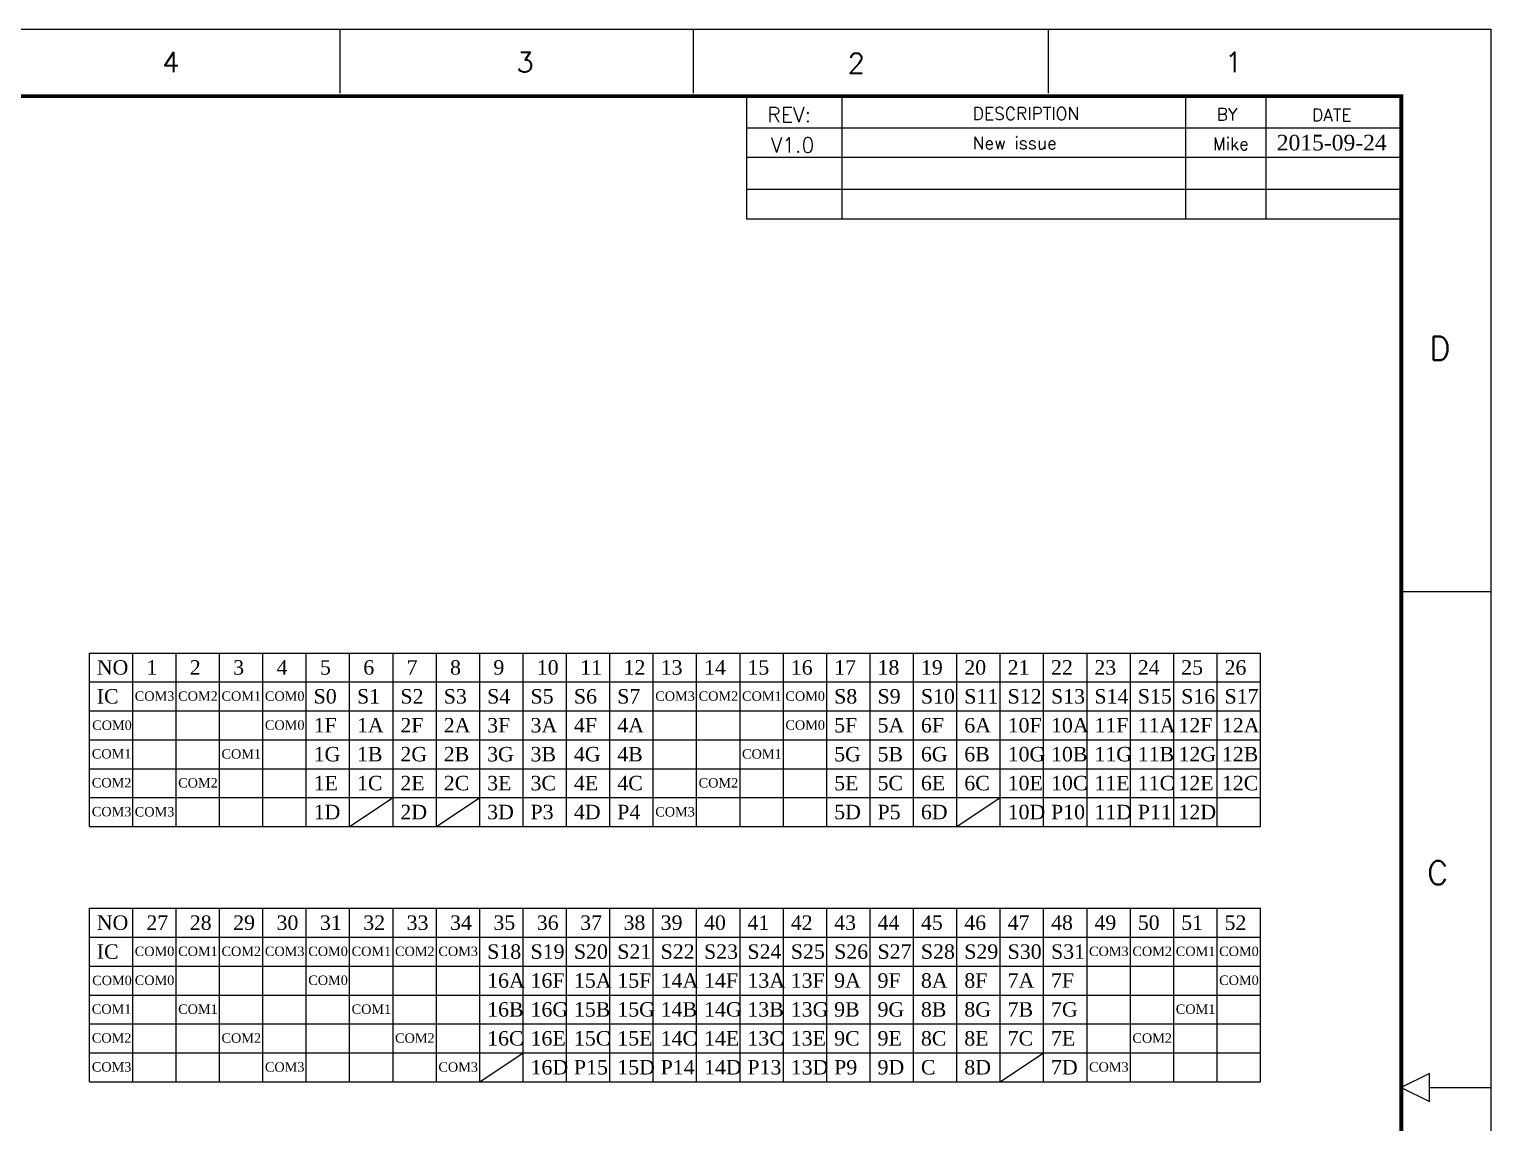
# Model space of a CAD drawing. Header units: millimetres. Extents: x 455 to 3181, y 44 to 381.
# Drawn here: x 2277.1 to 2509.6, y 207.1 to 381.1 of the extents above; entities that cross this region are included whole.
import ezdxf

# ---------------------------------------------------------------- set-up
doc = ezdxf.new("R2010")
doc.units = ezdxf.units.MM
doc.layers.add('BZ', color=67, linetype='Continuous')
doc.layers.add('SPEC', color=2, linetype='Continuous')
doc.styles.add('ROMANS', font='romans.shx', dxfattribs={"width": 0.8})

msp = doc.modelspace()

# ---------------------------------------------------------------- linework, layer by layer
at = {"layer": 'BZ'}
for p, q in [((2286.661, 281.858), (2472.961, 281.858)), ((2286.661, 254.258), (2286.661, 281.858)), ((2293.561, 254.258), (2293.561, 281.858)), ((2300.461, 254.258), (2300.461, 281.858)), ((2307.361, 254.258), (2307.361, 281.858)), ((2314.261, 254.258), (2314.261, 281.858)), ((2321.161, 254.258), (2321.161, 281.858)), ((2328.061, 254.258), (2328.061, 281.858)), ((2334.961, 254.258), (2334.961, 281.858)), ((2341.861, 254.258), (2341.861, 281.858)), ((2348.761, 254.258), (2348.761, 281.858)), ((2355.661, 254.258), (2355.661, 281.858)), ((2362.561, 254.258), (2362.561, 281.858)), ((2369.461, 254.258), (2369.461, 281.858)), ((2376.361, 254.258), (2376.361, 281.858)), ((2383.261, 254.258), (2383.261, 281.858)), ((2390.161, 254.258), (2390.161, 281.858)), ((2397.061, 254.258), (2397.061, 281.858)), ((2403.961, 254.258), (2403.961, 281.858)), ((2410.861, 254.258), (2410.861, 281.858)), ((2417.761, 254.258), (2417.761, 281.858)), ((2424.661, 254.258), (2424.661, 281.858)), ((2431.561, 254.258), (2431.561, 281.858)), ((2438.461, 254.258), (2438.461, 281.858)), ((2445.361, 254.258), (2445.361, 281.858)), ((2452.261, 254.258), (2452.261, 281.858)), ((2459.161, 254.258), (2459.161, 281.858)), ((2466.061, 254.258), (2466.061, 281.858)), ((2472.961, 254.258), (2472.961, 281.858)), ((2286.661, 277.258), (2472.961, 277.258)), ((2286.661, 272.658), (2472.961, 272.658)), ((2286.661, 268.058), (2472.961, 268.058)), ((2286.661, 263.458), (2472.961, 263.458)), ((2286.661, 258.858), (2472.961, 258.858)), ((2328.061, 254.258), (2334.961, 258.858)), ((2341.861, 254.258), (2348.761, 258.858)), ((2424.661, 254.258), (2431.561, 258.858)), ((2286.661, 254.258), (2472.961, 254.258)), ((2286.661, 241.262), (2472.961, 241.262)), ((2286.661, 213.662), (2286.661, 241.262)), ((2293.561, 213.662), (2293.561, 241.262)), ((2300.461, 213.662), (2300.461, 241.262)), ((2307.361, 213.662), (2307.361, 241.262)), ((2314.261, 213.662), (2314.261, 241.262)), ((2321.161, 213.662), (2321.161, 241.262)), ((2328.061, 213.662), (2328.061, 241.262)), ((2334.961, 213.662), (2334.961, 241.262)), ((2341.861, 213.662), (2341.861, 241.262)), ((2348.761, 213.662), (2348.761, 241.262)), ((2355.661, 213.662), (2355.661, 241.262)), ((2362.561, 213.662), (2362.561, 241.262)), ((2369.461, 213.662), (2369.461, 241.262)), ((2376.361, 213.662), (2376.361, 241.262)), ((2383.261, 213.662), (2383.261, 241.262)), ((2390.161, 213.662), (2390.161, 241.262)), ((2397.061, 213.662), (2397.061, 241.262)), ((2403.961, 213.662), (2403.961, 241.262)), ((2410.861, 213.662), (2410.861, 241.262)), ((2417.761, 213.662), (2417.761, 241.262)), ((2424.661, 213.662), (2424.661, 241.262)), ((2431.561, 213.662), (2431.561, 241.262)), ((2438.461, 213.662), (2438.461, 241.262)), ((2445.361, 213.662), (2445.361, 241.262)), ((2452.261, 213.662), (2452.261, 241.262)), ((2459.161, 213.662), (2459.161, 241.262)), ((2466.061, 213.662), (2466.061, 241.262)), ((2472.961, 213.662), (2472.961, 241.262)), ((2286.661, 236.662), (2472.961, 236.662)), ((2286.661, 232.062), (2472.961, 232.062)), ((2286.661, 227.462), (2472.961, 227.462)), ((2286.661, 222.862), (2472.961, 222.862)), ((2286.661, 218.262), (2472.961, 218.262)), ((2348.761, 213.662), (2355.661, 218.262)), ((2431.561, 213.662), (2438.461, 218.262)), ((2286.661, 213.662), (2472.961, 213.662))]:
    msp.add_line(p, q, dxfattribs=at)
at = {"layer": 'SPEC', "color": 0}
for p, q in [((2033.572, 381.072), (2509.587, 381.072)), ((2326.522, 381.072), (2326.522, 370.893)), ((2382.691, 381.072), (2382.691, 370.893)), ((2439.194, 381.072), (2439.194, 370.893)), ((2509.587, 381.072), (2509.587, 44.487)), ((2495.354, 291.654), (2509.587, 291.654)), ((2499.848, 215.006), (2495.354, 212.759)), ((2499.848, 215.006), (2495.354, 212.759)), ((2499.848, 210.511), (2499.848, 215.006)), ((2499.848, 210.511), (2499.848, 215.006)), ((2495.354, 212.759), (2499.848, 210.511)), ((2495.354, 212.759), (2499.848, 210.511)), ((2499.848, 212.759), (2509.587, 212.759))]:
    msp.add_line(p, q, dxfattribs=at)
at = {"layer": 'SPEC', "color": 7}
for p, q in [((2391.267, 350.885), (2391.267, 370.43)), ((2391.267, 360.861), (2391.267, 370.43)), ((2406.401, 350.885), (2406.401, 370.43)), ((2406.401, 360.861), (2406.401, 370.43)), ((2461.049, 370.43), (2461.049, 350.885)), ((2473.81, 370.43), (2473.81, 350.885)), ((2495.354, 365.341), (2391.267, 365.341)), ((2495.354, 365.341), (2391.267, 365.341)), ((2495.354, 360.658), (2391.267, 360.658)), ((2495.354, 360.658), (2391.267, 360.658)), ((2495.354, 355.568), (2391.267, 355.568)), ((2495.354, 355.568), (2391.267, 355.568)), ((2495.354, 350.885), (2391.267, 350.885)), ((2495.354, 350.885), (2391.267, 350.885))]:
    msp.add_line(p, q, dxfattribs=at)
at = {"layer": 'SPEC', "color": 0, "const_width": 0.625}
msp.add_lwpolyline([(2495.354, 370.43), (2045.557, 370.43), (2045.557, 55.128), (2495.354, 55.128), (2495.354, 370.43)], dxfattribs=at)

# ---------------------------------------------------------------- texts
at = {"linetype": 'ByBlock', "insert": (2475.545, 364.278), "char_height": 2.48123, "width": 18.17678, "attachment_point": 1}
msp.add_mtext('{\\fTimes New Roman|b0|i0|c186|p18;201\\fTimes New Roman|b0|i0|c0|p18;5\\fTimes New Roman|b0|i0|c186|p18;-\\fTimes New Roman|b0|i0|c0|p18;09\\fTimes New Roman|b0|i0|c186|p18;-\\fTimes New Roman|b0|i0|c0|p18;24}', dxfattribs=at)
at = {"layer": 'BZ', "width": 2.56528, "attachment_point": 1}
for s, insert, char_height in [('{\\fTimes New Roman|b0|i0|c0|p18;NO}', (2287.837, 280.72), 2.3), ('{\\fTimes New Roman|b0|i0|c0|p18;1}', (2295.732, 280.72), 2.3), ('{\\fTimes New Roman|b0|i0|c0|p18;2}', (2302.632, 280.72), 2.3), ('{\\fTimes New Roman|b0|i0|c0|p18;3}', (2309.532, 280.72), 2.3), ('{\\fTimes New Roman|b0|i0|c0|p18;4}', (2316.432, 280.72), 2.3), ('{\\fTimes New Roman|b0|i0|c0|p18;5}', (2323.332, 280.72), 2.3), ('{\\fTimes New Roman|b0|i0|c0|p18;6}', (2330.232, 280.72), 2.3), ('{\\fTimes New Roman|b0|i0|c0|p18;7}', (2337.132, 280.72), 2.3), ('{\\fTimes New Roman|b0|i0|c0|p18;8}', (2344.032, 280.72), 2.3), ('{\\fTimes New Roman|b0|i0|c0|p18;9}', (2350.932, 280.72), 2.3), ('{\\fTimes New Roman|b0|i0|c0|p18;10}', (2357.832, 280.72), 2.3), ('{\\fTimes New Roman|b0|i0|c0|p18;11}', (2364.732, 280.72), 2.3), ('{\\fTimes New Roman|b0|i0|c0|p18;12}', (2371.632, 280.72), 2.3), ('{\\fTimes New Roman|b0|i0|c0|p18;13}', (2377.537, 280.72), 2.3), ('{\\fTimes New Roman|b0|i0|c0|p18;14}', (2384.437, 280.72), 2.3), ('{\\fTimes New Roman|b0|i0|c0|p18;15}', (2391.337, 280.72), 2.3), ('{\\fTimes New Roman|b0|i0|c0|p18;16}', (2398.237, 280.72), 2.3), ('{\\fTimes New Roman|b0|i0|c0|p18;17}', (2405.137, 280.72), 2.3), ('{\\fTimes New Roman|b0|i0|c0|p18;18}', (2412.037, 280.72), 2.3), ('{\\fTimes New Roman|b0|i0|c0|p18;19}', (2418.937, 280.72), 2.3), ('{\\fTimes New Roman|b0|i0|c0|p18;20}', (2425.837, 280.72), 2.3), ('{\\fTimes New Roman|b0|i0|c0|p18;21}', (2432.737, 280.72), 2.3), ('{\\fTimes New Roman|b0|i0|c0|p18;22}', (2439.637, 280.72), 2.3), ('{\\fTimes New Roman|b0|i0|c0|p18;23}', (2446.537, 280.72), 2.3), ('{\\fTimes New Roman|b0|i0|c0|p18;24}', (2453.437, 280.72), 2.3), ('{\\fTimes New Roman|b0|i0|c0|p18;25}', (2460.337, 280.72), 2.3), ('{\\fTimes New Roman|b0|i0|c0|p18;26}', (2467.237, 280.72), 2.3), ('{\\fTimes New Roman|b0|i0|c0|p18;IC}', (2287.837, 276.12), 2.3), ('{\\fTimes New Roman|b0|i0|c0|p18;COM3}', (2293.882, 275.76), 1.5), ('{\\fTimes New Roman|b0|i0|c0|p18;COM2}', (2300.782, 275.76), 1.5), ('{\\fTimes New Roman|b0|i0|c0|p18;COM1}', (2307.682, 275.76), 1.5), ('{\\fTimes New Roman|b0|i0|c0|p18;COM0}', (2314.582, 275.76), 1.5), ('{\\fTimes New Roman|b0|i0|c0|p18;S0}', (2322.337, 276.12), 2.3), ('{\\fTimes New Roman|b0|i0|c0|p18;S1}', (2329.237, 276.12), 2.3), ('{\\fTimes New Roman|b0|i0|c0|p18;S2}', (2336.137, 276.12), 2.3), ('{\\fTimes New Roman|b0|i0|c0|p18;S3}', (2343.037, 276.12), 2.3), ('{\\fTimes New Roman|b0|i0|c0|p18;S4}', (2349.937, 276.12), 2.3), ('{\\fTimes New Roman|b0|i0|c0|p18;S5}', (2356.837, 276.12), 2.3), ('{\\fTimes New Roman|b0|i0|c0|p18;S6}', (2363.737, 276.12), 2.3), ('{\\fTimes New Roman|b0|i0|c0|p18;S7}', (2370.637, 276.12), 2.3), ('{\\fTimes New Roman|b0|i0|c0|p18;COM3}', (2376.682, 275.76), 1.5), ('{\\fTimes New Roman|b0|i0|c0|p18;COM2}', (2383.582, 275.76), 1.5), ('{\\fTimes New Roman|b0|i0|c0|p18;COM1}', (2390.482, 275.76), 1.5), ('{\\fTimes New Roman|b0|i0|c0|p18;COM0}', (2397.382, 275.76), 1.5), ('{\\fTimes New Roman|b0|i0|c0|p18;S8}', (2405.137, 276.12), 2.3), ('{\\fTimes New Roman|b0|i0|c0|p18;S9}', (2412.037, 276.12), 2.3), ('{\\fTimes New Roman|b0|i0|c0|p18;S10}', (2418.937, 276.12), 2.3), ('{\\fTimes New Roman|b0|i0|c0|p18;S11}', (2425.837, 276.12), 2.3), ('{\\fTimes New Roman|b0|i0|c0|p18;S12}', (2432.737, 276.12), 2.3), ('{\\fTimes New Roman|b0|i0|c0|p18;S13}', (2439.637, 276.12), 2.3), ('{\\fTimes New Roman|b0|i0|c0|p18;S14}', (2446.537, 276.12), 2.3), ('{\\fTimes New Roman|b0|i0|c0|p18;S15}', (2453.437, 276.12), 2.3), ('{\\fTimes New Roman|b0|i0|c0|p18;S16}', (2460.337, 276.12), 2.3), ('{\\fTimes New Roman|b0|i0|c0|p18;S17}', (2467.237, 276.12), 2.3), ('{\\fTimes New Roman|b0|i0|c0|p18;COM0}', (2287.11, 271.126), 1.5), ('{\\fTimes New Roman|b0|i0|c0|p18;COM0}', (2314.582, 271.16), 1.5), ('{\\fTimes New Roman|b0|i0|c0|p18;1F}', (2322.337, 271.52), 2.3), ('{\\fTimes New Roman|b0|i0|c0|p18;1A}', (2329.237, 271.52), 2.3), ('{\\fTimes New Roman|b0|i0|c0|p18;2F}', (2336.137, 271.52), 2.3), ('{\\fTimes New Roman|b0|i0|c0|p18;2A}', (2343.037, 271.52), 2.3), ('{\\fTimes New Roman|b0|i0|c0|p18;3F}', (2349.937, 271.52), 2.3), ('{\\fTimes New Roman|b0|i0|c0|p18;3A}', (2356.837, 271.52), 2.3), ('{\\fTimes New Roman|b0|i0|c0|p18;4F}', (2363.737, 271.52), 2.3), ('{\\fTimes New Roman|b0|i0|c0|p18;4A}', (2370.637, 271.52), 2.3), ('{\\fTimes New Roman|b0|i0|c0|p18;COM0}', (2397.382, 271.16), 1.5), ('{\\fTimes New Roman|b0|i0|c0|p18;5F}', (2405.137, 271.52), 2.3), ('{\\fTimes New Roman|b0|i0|c0|p18;5A}', (2412.037, 271.52), 2.3), ('{\\fTimes New Roman|b0|i0|c0|p18;6F}', (2418.937, 271.52), 2.3), ('{\\fTimes New Roman|b0|i0|c0|p18;6A}', (2425.837, 271.52), 2.3), ('{\\fTimes New Roman|b0|i0|c0|p18;10F}', (2432.737, 271.52), 2.3), ('{\\fTimes New Roman|b0|i0|c0|p18;10A}', (2439.637, 271.52), 2.3), ('{\\fTimes New Roman|b0|i0|c0|p18;11F}', (2446.537, 271.52), 2.3), ('{\\fTimes New Roman|b0|i0|c0|p18;11A}', (2453.437, 271.52), 2.3), ('{\\fTimes New Roman|b0|i0|c0|p18;12F}', (2459.911, 271.52), 2.3), ('{\\fTimes New Roman|b0|i0|c0|p18;12A}', (2466.811, 271.52), 2.3), ('{\\fTimes New Roman|b0|i0|c0|p18;COM1}', (2287.049, 266.583), 1.5), ('{\\fTimes New Roman|b0|i0|c0|p18;COM1}', (2307.682, 266.56), 1.5), ('{\\fTimes New Roman|b0|i0|c0|p18;1G}', (2322.337, 266.92), 2.3), ('{\\fTimes New Roman|b0|i0|c0|p18;1B}', (2329.237, 266.92), 2.3), ('{\\fTimes New Roman|b0|i0|c0|p18;2G}', (2336.137, 266.92), 2.3), ('{\\fTimes New Roman|b0|i0|c0|p18;2B}', (2343.037, 266.92), 2.3), ('{\\fTimes New Roman|b0|i0|c0|p18;3G}', (2349.937, 266.92), 2.3), ('{\\fTimes New Roman|b0|i0|c0|p18;3B}', (2356.837, 266.92), 2.3), ('{\\fTimes New Roman|b0|i0|c0|p18;4G}', (2363.737, 266.92), 2.3), ('{\\fTimes New Roman|b0|i0|c0|p18;4B}', (2370.637, 266.92), 2.3), ('{\\fTimes New Roman|b0|i0|c0|p18;COM1}', (2390.482, 266.56), 1.5), ('{\\fTimes New Roman|b0|i0|c0|p18;5G}', (2405.137, 266.92), 2.3), ('{\\fTimes New Roman|b0|i0|c0|p18;5B}', (2412.037, 266.92), 2.3), ('{\\fTimes New Roman|b0|i0|c0|p18;6G}', (2418.937, 266.92), 2.3), ('{\\fTimes New Roman|b0|i0|c0|p18;6B}', (2425.837, 266.92), 2.3), ('{\\fTimes New Roman|b0|i0|c0|p18;10G}', (2432.737, 266.92), 2.3), ('{\\fTimes New Roman|b0|i0|c0|p18;10B}', (2439.637, 266.92), 2.3), ('{\\fTimes New Roman|b0|i0|c0|p18;11G}', (2446.537, 266.92), 2.3), ('{\\fTimes New Roman|b0|i0|c0|p18;11B}', (2453.437, 266.92), 2.3), ('{\\fTimes New Roman|b0|i0|c0|p18;12G}', (2459.911, 266.92), 2.3), ('{\\fTimes New Roman|b0|i0|c0|p18;12B}', (2466.811, 266.92), 2.3), ('{\\fTimes New Roman|b0|i0|c0|p18;COM2}', (2287.049, 261.983), 1.5), ('{\\fTimes New Roman|b0|i0|c0|p18;COM2}', (2300.782, 261.96), 1.5), ('{\\fTimes New Roman|b0|i0|c0|p18;1E}', (2322.337, 262.32), 2.3), ('{\\fTimes New Roman|b0|i0|c0|p18;1C}', (2329.237, 262.32), 2.3), ('{\\fTimes New Roman|b0|i0|c0|p18;2E}', (2336.137, 262.32), 2.3), ('{\\fTimes New Roman|b0|i0|c0|p18;2C}', (2343.037, 262.32), 2.3), ('{\\fTimes New Roman|b0|i0|c0|p18;3E}', (2349.937, 262.32), 2.3), ('{\\fTimes New Roman|b0|i0|c0|p18;3C}', (2356.837, 262.32), 2.3), ('{\\fTimes New Roman|b0|i0|c0|p18;4E}', (2363.737, 262.32), 2.3), ('{\\fTimes New Roman|b0|i0|c0|p18;4C}', (2370.637, 262.32), 2.3), ('{\\fTimes New Roman|b0|i0|c0|p18;COM2}', (2383.582, 261.96), 1.5), ('{\\fTimes New Roman|b0|i0|c0|p18;5E}', (2405.137, 262.32), 2.3), ('{\\fTimes New Roman|b0|i0|c0|p18;5C}', (2412.037, 262.32), 2.3), ('{\\fTimes New Roman|b0|i0|c0|p18;6E}', (2418.937, 262.32), 2.3), ('{\\fTimes New Roman|b0|i0|c0|p18;6C}', (2425.837, 262.32), 2.3), ('{\\fTimes New Roman|b0|i0|c0|p18;10E}', (2432.737, 262.32), 2.3), ('{\\fTimes New Roman|b0|i0|c0|p18;10C}', (2439.637, 262.32), 2.3), ('{\\fTimes New Roman|b0|i0|c0|p18;11E}', (2446.537, 262.32), 2.3), ('{\\fTimes New Roman|b0|i0|c0|p18;11C}', (2453.437, 262.32), 2.3), ('{\\fTimes New Roman|b0|i0|c0|p18;12E}', (2459.911, 262.32), 2.3), ('{\\fTimes New Roman|b0|i0|c0|p18;12C}', (2466.811, 262.32), 2.3), ('{\\fTimes New Roman|b0|i0|c0|p18;COM3}', (2287.049, 257.383), 1.5), ('{\\fTimes New Roman|b0|i0|c0|p18;COM3}', (2293.882, 257.36), 1.5), ('{\\fTimes New Roman|b0|i0|c0|p18;1D}', (2322.337, 257.72), 2.3), ('{\\fTimes New Roman|b0|i0|c0|p18;2D}', (2336.137, 257.72), 2.3), ('{\\fTimes New Roman|b0|i0|c0|p18;3D}', (2349.937, 257.72), 2.3), ('{\\fTimes New Roman|b0|i0|c0|p18;P3}', (2356.837, 257.72), 2.3), ('{\\fTimes New Roman|b0|i0|c0|p18;4D}', (2363.737, 257.72), 2.3), ('{\\fTimes New Roman|b0|i0|c0|p18;P4}', (2370.637, 257.72), 2.3), ('{\\fTimes New Roman|b0|i0|c0|p18;COM3}', (2376.682, 257.36), 1.5), ('{\\fTimes New Roman|b0|i0|c0|p18;5D}', (2405.137, 257.72), 2.3), ('{\\fTimes New Roman|b0|i0|c0|p18;P5}', (2412.037, 257.72), 2.3), ('{\\fTimes New Roman|b0|i0|c0|p18;6D}', (2418.937, 257.72), 2.3), ('{\\fTimes New Roman|b0|i0|c0|p18;10D}', (2432.737, 257.72), 2.3), ('{\\fTimes New Roman|b0|i0|c0|p18;P10}', (2439.637, 257.72), 2.3), ('{\\fTimes New Roman|b0|i0|c0|p18;11D}', (2446.537, 257.72), 2.3), ('{\\fTimes New Roman|b0|i0|c0|p18;P11}', (2453.437, 257.72), 2.3), ('{\\fTimes New Roman|b0|i0|c0|p18;12D}', (2459.911, 257.72), 2.3), ('{\\fTimes New Roman|b0|i0|c0|p18;NO}', (2287.837, 240.124), 2.3), ('{\\fTimes New Roman|b0|i0|c0|p18;27}', (2295.732, 240.124), 2.3), ('{\\fTimes New Roman|b0|i0|c0|p18;28}', (2302.632, 240.124), 2.3), ('{\\fTimes New Roman|b0|i0|c0|p18;29}', (2309.532, 240.124), 2.3), ('{\\fTimes New Roman|b0|i0|c0|p18;30}', (2316.432, 240.124), 2.3), ('{\\fTimes New Roman|b0|i0|c0|p18;31}', (2323.332, 240.124), 2.3), ('{\\fTimes New Roman|b0|i0|c0|p18;32}', (2330.232, 240.124), 2.3), ('{\\fTimes New Roman|b0|i0|c0|p18;33}', (2337.132, 240.124), 2.3), ('{\\fTimes New Roman|b0|i0|c0|p18;34}', (2344.032, 240.124), 2.3), ('{\\fTimes New Roman|b0|i0|c0|p18;35}', (2350.932, 240.124), 2.3), ('{\\fTimes New Roman|b0|i0|c0|p18;36}', (2357.832, 240.124), 2.3), ('{\\fTimes New Roman|b0|i0|c0|p18;37}', (2364.732, 240.124), 2.3), ('{\\fTimes New Roman|b0|i0|c0|p18;38}', (2371.632, 240.124), 2.3), ('{\\fTimes New Roman|b0|i0|c0|p18;39}', (2377.537, 240.124), 2.3), ('{\\fTimes New Roman|b0|i0|c0|p18;40}', (2384.437, 240.124), 2.3), ('{\\fTimes New Roman|b0|i0|c0|p18;41}', (2391.337, 240.124), 2.3), ('{\\fTimes New Roman|b0|i0|c0|p18;42}', (2398.237, 240.124), 2.3), ('{\\fTimes New Roman|b0|i0|c0|p18;43}', (2405.137, 240.124), 2.3), ('{\\fTimes New Roman|b0|i0|c0|p18;44}', (2412.037, 240.124), 2.3), ('{\\fTimes New Roman|b0|i0|c0|p18;45}', (2418.937, 240.124), 2.3), ('{\\fTimes New Roman|b0|i0|c0|p18;46}', (2425.837, 240.124), 2.3), ('{\\fTimes New Roman|b0|i0|c0|p18;47}', (2432.737, 240.124), 2.3), ('{\\fTimes New Roman|b0|i0|c0|p18;48}', (2439.637, 240.124), 2.3), ('{\\fTimes New Roman|b0|i0|c0|p18;49}', (2446.537, 240.124), 2.3), ('{\\fTimes New Roman|b0|i0|c0|p18;50}', (2453.437, 240.124), 2.3), ('{\\fTimes New Roman|b0|i0|c0|p18;51}', (2460.337, 240.124), 2.3), ('{\\fTimes New Roman|b0|i0|c0|p18;52}', (2467.237, 240.124), 2.3), ('{\\fTimes New Roman|b0|i0|c0|p18;IC}', (2287.837, 235.524), 2.3), ('{\\fTimes New Roman|b0|i0|c0|p18;COM0}', (2293.882, 235.165), 1.5), ('{\\fTimes New Roman|b0|i0|c0|p18;COM1}', (2300.782, 235.165), 1.5), ('{\\fTimes New Roman|b0|i0|c0|p18;COM2}', (2307.682, 235.165), 1.5), ('{\\fTimes New Roman|b0|i0|c0|p18;COM3}', (2314.582, 235.165), 1.5), ('{\\fTimes New Roman|b0|i0|c0|p18;COM0}', (2321.482, 235.165), 1.5), ('{\\fTimes New Roman|b0|i0|c0|p18;COM1}', (2328.382, 235.165), 1.5), ('{\\fTimes New Roman|b0|i0|c0|p18;COM2}', (2335.282, 235.165), 1.5), ('{\\fTimes New Roman|b0|i0|c0|p18;COM3}', (2342.182, 235.165), 1.5), ('{\\fTimes New Roman|b0|i0|c0|p18;S18}', (2349.937, 235.524), 2.3), ('{\\fTimes New Roman|b0|i0|c0|p18;S19}', (2356.837, 235.524), 2.3), ('{\\fTimes New Roman|b0|i0|c0|p18;S20}', (2363.737, 235.524), 2.3), ('{\\fTimes New Roman|b0|i0|c0|p18;S21}', (2370.637, 235.524), 2.3), ('{\\fTimes New Roman|b0|i0|c0|p18;S22}', (2377.537, 235.524), 2.3), ('{\\fTimes New Roman|b0|i0|c0|p18;S23}', (2384.437, 235.524), 2.3), ('{\\fTimes New Roman|b0|i0|c0|p18;S24}', (2391.337, 235.524), 2.3), ('{\\fTimes New Roman|b0|i0|c0|p18;S25}', (2398.237, 235.524), 2.3), ('{\\fTimes New Roman|b0|i0|c0|p18;S26}', (2405.137, 235.524), 2.3), ('{\\fTimes New Roman|b0|i0|c0|p18;S27}', (2412.037, 235.524), 2.3), ('{\\fTimes New Roman|b0|i0|c0|p18;S28}', (2418.937, 235.524), 2.3), ('{\\fTimes New Roman|b0|i0|c0|p18;S29}', (2425.837, 235.524), 2.3), ('{\\fTimes New Roman|b0|i0|c0|p18;S30}', (2432.737, 235.524), 2.3), ('{\\fTimes New Roman|b0|i0|c0|p18;S31}', (2439.637, 235.524), 2.3), ('{\\fTimes New Roman|b0|i0|c0|p18;COM3}', (2445.682, 235.165), 1.5), ('{\\fTimes New Roman|b0|i0|c0|p18;COM2}', (2452.582, 235.165), 1.5), ('{\\fTimes New Roman|b0|i0|c0|p18;COM1}', (2459.482, 235.165), 1.5), ('{\\fTimes New Roman|b0|i0|c0|p18;COM0}', (2466.382, 235.165), 1.5), ('{\\fTimes New Roman|b0|i0|c0|p18;COM0}', (2287.11, 230.531), 1.5), ('{\\fTimes New Roman|b0|i0|c0|p18;COM0}', (2293.882, 230.565), 1.5), ('{\\fTimes New Roman|b0|i0|c0|p18;COM0}', (2321.482, 230.565), 1.5), ('{\\fTimes New Roman|b0|i0|c0|p18;16A}', (2349.937, 230.924), 2.3), ('{\\fTimes New Roman|b0|i0|c0|p18;16F}', (2356.837, 230.924), 2.3), ('{\\fTimes New Roman|b0|i0|c0|p18;15A}', (2363.737, 230.924), 2.3), ('{\\fTimes New Roman|b0|i0|c0|p18;15F}', (2370.637, 230.924), 2.3), ('{\\fTimes New Roman|b0|i0|c0|p18;14A}', (2377.537, 230.924), 2.3), ('{\\fTimes New Roman|b0|i0|c0|p18;14F}', (2384.437, 230.924), 2.3), ('{\\fTimes New Roman|b0|i0|c0|p18;13A}', (2391.337, 230.924), 2.3), ('{\\fTimes New Roman|b0|i0|c0|p18;13F}', (2398.237, 230.924), 2.3), ('{\\fTimes New Roman|b0|i0|c0|p18;9A}', (2405.137, 230.924), 2.3), ('{\\fTimes New Roman|b0|i0|c0|p18;9F}', (2412.037, 230.924), 2.3), ('{\\fTimes New Roman|b0|i0|c0|p18;8A}', (2418.937, 230.924), 2.3), ('{\\fTimes New Roman|b0|i0|c0|p18;8F}', (2425.837, 230.924), 2.3), ('{\\fTimes New Roman|b0|i0|c0|p18;7A}', (2432.737, 230.924), 2.3), ('{\\fTimes New Roman|b0|i0|c0|p18;7F}', (2439.637, 230.924), 2.3), ('{\\fTimes New Roman|b0|i0|c0|p18;COM0}', (2466.382, 230.565), 1.5), ('{\\fTimes New Roman|b0|i0|c0|p18;COM1}', (2287.049, 225.987), 1.5), ('{\\fTimes New Roman|b0|i0|c0|p18;COM1}', (2300.782, 225.965), 1.5), ('{\\fTimes New Roman|b0|i0|c0|p18;COM1}', (2328.382, 225.965), 1.5), ('{\\fTimes New Roman|b0|i0|c0|p18;16B}', (2349.937, 226.324), 2.3), ('{\\fTimes New Roman|b0|i0|c0|p18;16G}', (2356.837, 226.324), 2.3), ('{\\fTimes New Roman|b0|i0|c0|p18;15B}', (2363.737, 226.324), 2.3), ('{\\fTimes New Roman|b0|i0|c0|p18;15G}', (2370.637, 226.324), 2.3), ('{\\fTimes New Roman|b0|i0|c0|p18;14B}', (2377.537, 226.324), 2.3), ('{\\fTimes New Roman|b0|i0|c0|p18;14G}', (2384.437, 226.324), 2.3), ('{\\fTimes New Roman|b0|i0|c0|p18;13B}', (2391.337, 226.324), 2.3), ('{\\fTimes New Roman|b0|i0|c0|p18;13G}', (2398.237, 226.324), 2.3), ('{\\fTimes New Roman|b0|i0|c0|p18;9B}', (2405.137, 226.324), 2.3), ('{\\fTimes New Roman|b0|i0|c0|p18;9G}', (2412.037, 226.324), 2.3), ('{\\fTimes New Roman|b0|i0|c0|p18;8B}', (2418.937, 226.324), 2.3), ('{\\fTimes New Roman|b0|i0|c0|p18;8G}', (2425.837, 226.324), 2.3), ('{\\fTimes New Roman|b0|i0|c0|p18;7B}', (2432.737, 226.324), 2.3), ('{\\fTimes New Roman|b0|i0|c0|p18;7G}', (2439.637, 226.324), 2.3), ('{\\fTimes New Roman|b0|i0|c0|p18;COM1}', (2459.482, 225.965), 1.5), ('{\\fTimes New Roman|b0|i0|c0|p18;COM2}', (2287.049, 221.387), 1.5), ('{\\fTimes New Roman|b0|i0|c0|p18;COM2}', (2307.682, 221.365), 1.5), ('{\\fTimes New Roman|b0|i0|c0|p18;COM2}', (2335.282, 221.365), 1.5), ('{\\fTimes New Roman|b0|i0|c0|p18;16C}', (2349.937, 221.724), 2.3), ('{\\fTimes New Roman|b0|i0|c0|p18;16E}', (2356.837, 221.724), 2.3), ('{\\fTimes New Roman|b0|i0|c0|p18;15C}', (2363.737, 221.724), 2.3), ('{\\fTimes New Roman|b0|i0|c0|p18;15E}', (2370.637, 221.724), 2.3), ('{\\fTimes New Roman|b0|i0|c0|p18;14C}', (2377.537, 221.724), 2.3), ('{\\fTimes New Roman|b0|i0|c0|p18;14E}', (2384.437, 221.724), 2.3), ('{\\fTimes New Roman|b0|i0|c0|p18;13C}', (2391.337, 221.724), 2.3), ('{\\fTimes New Roman|b0|i0|c0|p18;13E}', (2398.237, 221.724), 2.3), ('{\\fTimes New Roman|b0|i0|c0|p18;9C}', (2405.137, 221.724), 2.3), ('{\\fTimes New Roman|b0|i0|c0|p18;9E}', (2412.037, 221.724), 2.3), ('{\\fTimes New Roman|b0|i0|c0|p18;8C}', (2418.937, 221.724), 2.3), ('{\\fTimes New Roman|b0|i0|c0|p18;8E}', (2425.837, 221.724), 2.3), ('{\\fTimes New Roman|b0|i0|c0|p18;7C}', (2432.737, 221.724), 2.3), ('{\\fTimes New Roman|b0|i0|c0|p18;7E}', (2439.637, 221.724), 2.3), ('{\\fTimes New Roman|b0|i0|c0|p18;COM2}', (2452.582, 221.365), 1.5), ('{\\fTimes New Roman|b0|i0|c0|p18;COM3}', (2287.049, 216.787), 1.5), ('{\\fTimes New Roman|b0|i0|c0|p18;COM3}', (2314.582, 216.765), 1.5), ('{\\fTimes New Roman|b0|i0|c0|p18;COM3}', (2342.182, 216.765), 1.5), ('{\\fTimes New Roman|b0|i0|c0|p18;16D}', (2356.837, 217.124), 2.3), ('{\\fTimes New Roman|b0|i0|c0|p18;P15}', (2363.737, 217.124), 2.3), ('{\\fTimes New Roman|b0|i0|c0|p18;15D}', (2370.637, 217.124), 2.3), ('{\\fTimes New Roman|b0|i0|c0|p18;P14}', (2377.537, 217.124), 2.3), ('{\\fTimes New Roman|b0|i0|c0|p18;14D}', (2384.437, 217.124), 2.3), ('{\\fTimes New Roman|b0|i0|c0|p18;P13}', (2391.337, 217.124), 2.3), ('{\\fTimes New Roman|b0|i0|c0|p18;13D}', (2398.237, 217.124), 2.3), ('{\\fTimes New Roman|b0|i0|c0|p18;P9}', (2405.137, 217.124), 2.3), ('{\\fTimes New Roman|b0|i0|c0|p18;9D}', (2412.037, 217.124), 2.3), ('{\\fTimes New Roman|b0|i0|c0|p18;C}', (2418.937, 217.124), 2.3), ('{\\fTimes New Roman|b0|i0|c0|p18;8D}', (2425.837, 217.124), 2.3), ('{\\fTimes New Roman|b0|i0|c0|p18;7D}', (2439.637, 217.124), 2.3), ('{\\fTimes New Roman|b0|i0|c0|p18;COM3}', (2445.682, 216.765), 1.5)]:
    msp.add_mtext(s, dxfattribs=dict(at, insert=insert, char_height=char_height))
at = {"layer": 'SPEC', "color": 0, "style": 'ROMANS'}
for s, height, p in [('4', 3.181, (2298.257, 374.227)), ('3', 3.181, (2354.608, 374.227)), ('2', 3.178, (2407.299, 374.087)), ('1', 3.181, (2467.308, 374.227)), ('REV:', 2.3799, (2394.505, 366.274)), ('REV:', 2.3799, (2394.505, 366.274)), ('V1.0', 2.3799, (2395.041, 361.463)), ('D', 3.745, (2499.838, 328.432)), ('C', 3.745, (2499.449, 245.037))]:
    msp.add_text(s, height=height, dxfattribs=at).set_placement(p)
at = {"layer": 'SPEC', "color": 7, "style": 'ROMANS'}
for s, height, p in [('DESCRIPTION', 1.98715, (2427.169, 366.665)), ('BY', 1.9872, (2465.971, 366.546)), ('DATE', 1.9872, (2481.147, 366.445)), ('New issue', 1.9872, (2427.169, 361.983)), ('Mike', 1.9872, (2465.385, 361.863))]:
    msp.add_text(s, height=height, dxfattribs=at).set_placement(p)

doc.saveas('drawing.dxf')
